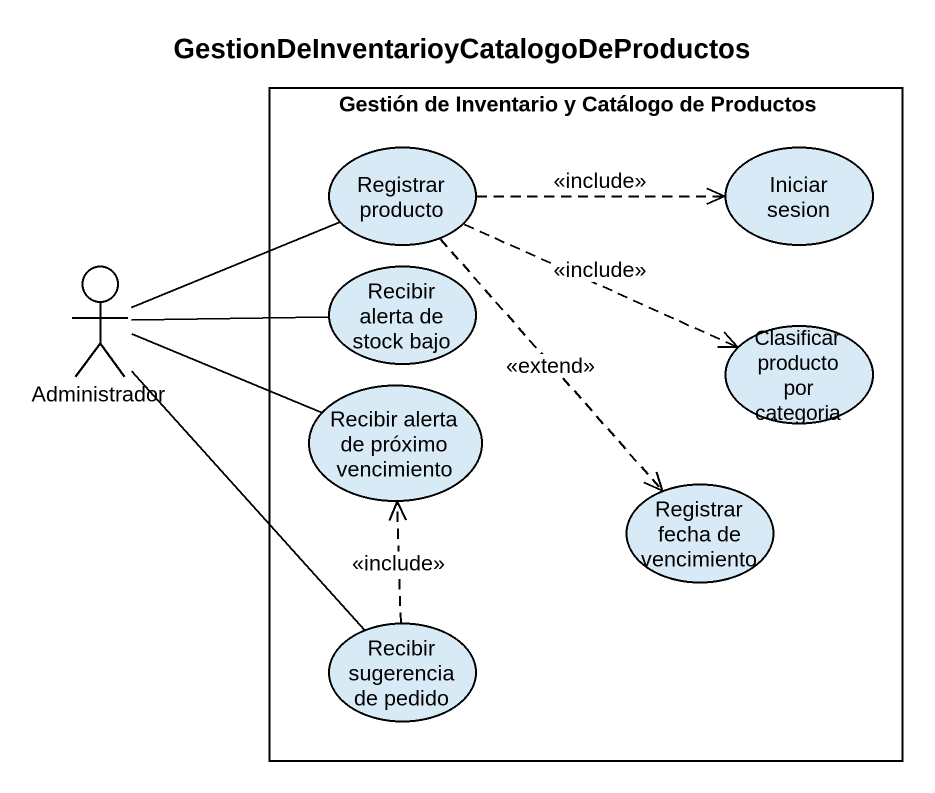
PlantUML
@startuml
title GestionDeInventarioyCatalogoDeProductos
rectangle "Gestión de Inventario y Catálogo de Productos" as Gestión_de_Inventario_y {
  usecase "Registrar producto" as Registrar_producto
  usecase "Iniciar sesion" as Iniciar_sesion
  usecase "Recibir alerta de stock bajo" as Recibir_alerta_de_stock_bajo
  usecase "Clasificar producto por categoria" as Clasificar_producto_por
  usecase "Recibir alerta de próximo vencimiento" as Recibir_alerta_de_próximo
  usecase "Registrar fecha de vencimiento" as Registrar_fecha_de
  usecase "Recibir sugerencia de pedido" as Recibir_sugerencia_de_pedido
}
actor Administrador
Registrar_producto .right.> Iniciar_sesion : <<include>>
Registrar_producto .right.> Clasificar_producto_por : <<include>>
Registrar_producto ..> Registrar_fecha_de : <<extend>>
Administrador -right- Registrar_producto
Administrador -right- Recibir_alerta_de_stock_bajo
Administrador -right- Recibir_alerta_de_próximo
Administrador -- Recibir_sugerencia_de_pedido
Recibir_sugerencia_de_pedido .up.> Recibir_alerta_de_próximo : <<include>>
@enduml
